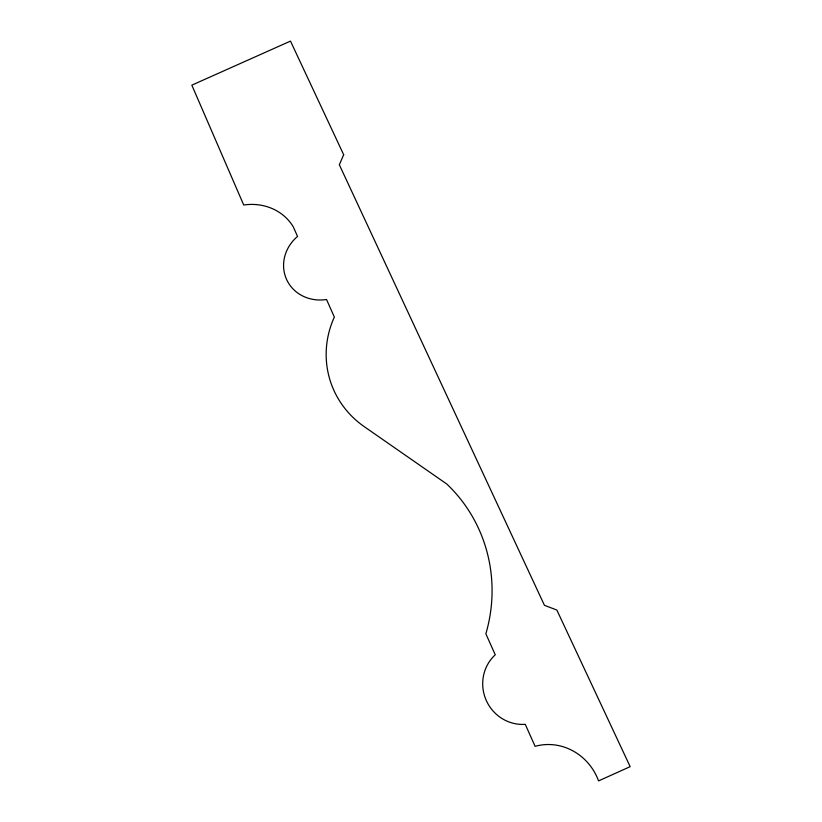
<?xml version="1.0" encoding="UTF-8"?>
<svg xmlns="http://www.w3.org/2000/svg" width="822" height="822" viewBox="0 0 822 822"><rect width="100%" height="100%" fill="white"/><g stroke="black" fill="none" stroke-linecap="round" stroke-linejoin="round"><path stroke-width="1.23" d="M343.678 154.742L339.332 164.749L544.441 605.321L556.843 610.037L630.166 766.659L598.57 780.9A54.273 51.313 68.3 0 0 535.091 746.335L525.268 724.346A39.99 38.809 65.4 0 1 486.059 699.974A39.99 38.809 65.4 0 1 495.255 654.795L485.853 633.793A150.22 145.905 -61.6 0 0 446.788 484.024L365.112 427.245A96.657 91.581 -17.3 0 1 334.349 317.066L326.54 299.506A39.425 36.281 -24.1 0 1 286.642 279.593A39.425 36.281 -24.1 0 1 297.543 236.428L293.32 226.923A53.029 48.241 -28.6 0 0 243.713 204.997L191.834 85.159L290.485 41.1L343.678 154.742"/></g></svg>
